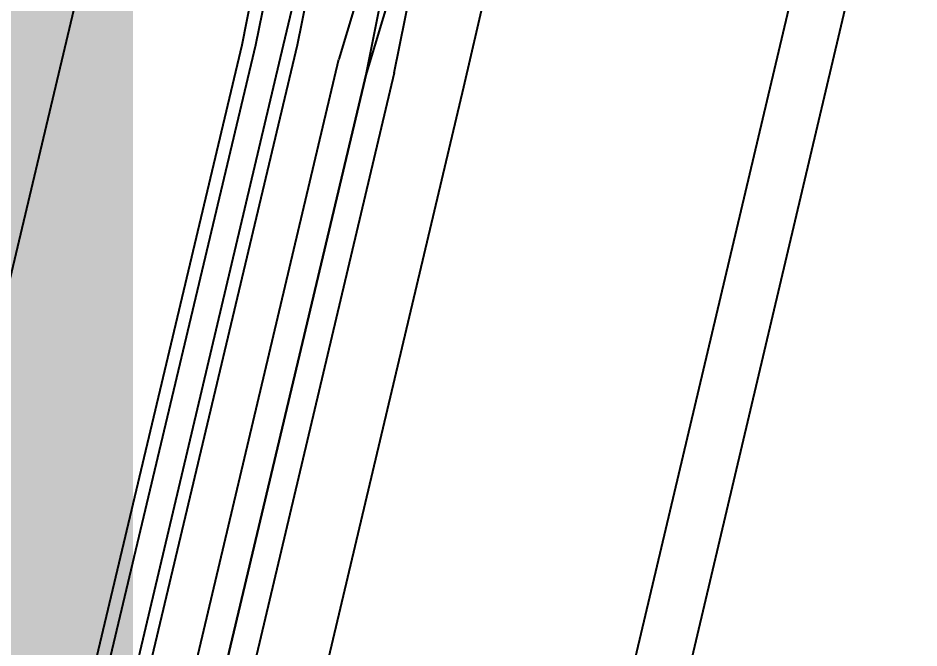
# Model space of a CAD drawing. Header units: feet. Extents: x -84 to 198, y -22 to 181.
# Drawn here: x 125.492 to 126.357, y 151.399 to 152.004 of the extents above; entities that cross this region are included whole.
import ezdxf
from ezdxf.enums import TextEntityAlignment as Align

# ---------------------------------------------------------------- set-up
doc = ezdxf.new("R2010")
doc.units = ezdxf.units.FT
doc.layers.add('A-LINEA', color=7, linetype='CONTINUOUS')
doc.layers.add('A-TEXTO-PDF', color=3, linetype='CONTINUOUS')

msp = doc.modelspace()

# ---------------------------------------------------------------- linework, layer by layer
at = {"layer": 'A-LINEA'}
for p, q in [((124.4267, 144.1378), (126.5867, 153.2844)), ((125.92, 151.9378), (126.0133, 152.3378)), ((124.4533, 144.4844), (126.2933, 152.2711)), ((125.7867, 152.1511), (125.7467, 151.9778)), ((125.72, 152.0444), (125.7067, 151.9778)), ((125.7333, 152.0444), (125.72, 151.9778)), ((125.5467, 152.0178), (124.7467, 148.6444)), ((125.7067, 151.9778), (124.9067, 148.6044)), ((125.72, 151.9778), (124.92, 148.6044)), ((125.7467, 151.9778), (124.9467, 148.5911)), ((125.76, 151.9778), (124.96, 148.6044)), ((125.12, 148.5511), (125.92, 151.9378))]:
    msp.add_line(p, q, dxfattribs=at)
for points in [[(125.8533, 151.9511), (125.88, 152.0844), (125.8667, 152.0844), (125.8267, 151.9511), (125.8533, 152.0844), (125.8533, 152.0978), (125.84, 152.0978), (125.8, 151.9644)], [(125.7867, 152.0444), (125.7867, 152.0444), (125.7733, 152.0444), (125.76, 151.9778)], [(125.8533, 151.9511), (125.04, 148.5111), (125.0267, 148.5111), (125.0133, 148.5111), (125.0133, 148.5244), (125.8267, 151.9511), (125.0133, 148.5244), (125.0133, 148.5111), (125, 148.5244), (124.9867, 148.5244), (125.8, 151.9644)]]:
    msp.add_lwpolyline(points, dxfattribs=at)

# ---------------------------------------------------------------- texts
at = {"layer": 'A-TEXTO-PDF'}
msp.add_text('ENCROACHMENT', height=4.186, dxfattribs=at).set_placement((144.8906, 151.2455), align=Align.CENTER)

doc.saveas('drawing.dxf')
